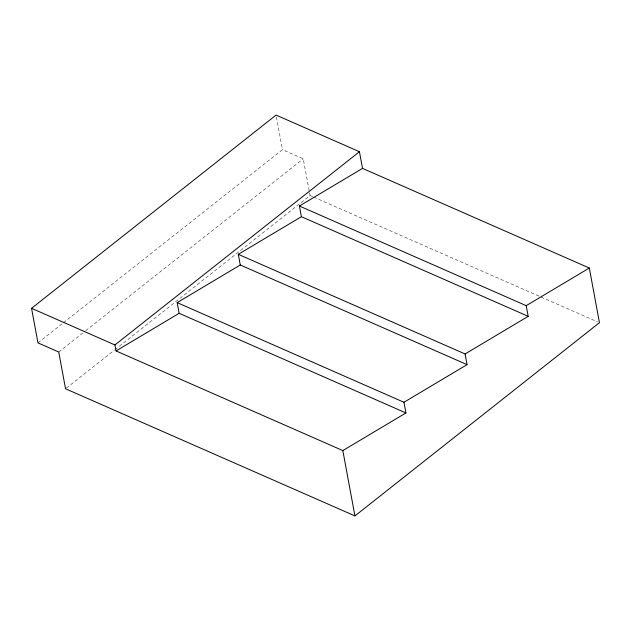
<?xml version="1.0" encoding="UTF-8"?>
<svg xmlns="http://www.w3.org/2000/svg" width="631" height="631" viewBox="0 0 631 631"><rect width="100%" height="100%" fill="white"/><g stroke="black" fill="none" stroke-linecap="round" stroke-linejoin="round"><path stroke-width="0.47" stroke-dasharray="3.15 2.37" d="M37.963 342.885L62.643 323.387M63.416 322.772L282.475 149.673L303.251 158.799L309.34 191.674M58.738 352.019L82.645 333.121M85.729 330.683L303.251 158.799M66.318 388.152L114.14 350.363M114.913 349.755L310.058 195.539L312.763 196.73M313.67 197.124L597.644 321.905M309.521 192.644L310.058 195.539M276.417 117.003L282.475 149.673"/><path stroke-width="0.95" d="M31.55 308.307L276.062 115.087L359.441 151.724L362.533 168.382L589.322 268.033L599.45 322.693L354.938 515.913L65.545 388.759L58.738 352.019L37.963 342.885L31.55 308.307L114.929 344.944L116.041 350.931L342.83 450.581L405.93 412.95L403.958 402.27L177.169 302.628L179.149 313.299L405.93 412.95M114.929 344.944L359.441 151.724M299.425 206.014L526.215 305.664L528.186 316.336L301.405 216.693L299.425 206.014L362.533 168.382M238.297 254.325L465.086 353.967L467.058 364.639L240.277 264.996L238.297 254.325L301.405 216.693M177.169 302.628L240.277 264.996M116.041 350.931L179.149 313.299M526.215 305.664L589.322 268.033M465.086 353.967L528.186 316.336M403.958 402.27L467.058 364.639M342.83 450.581L354.938 515.913"/></g></svg>
